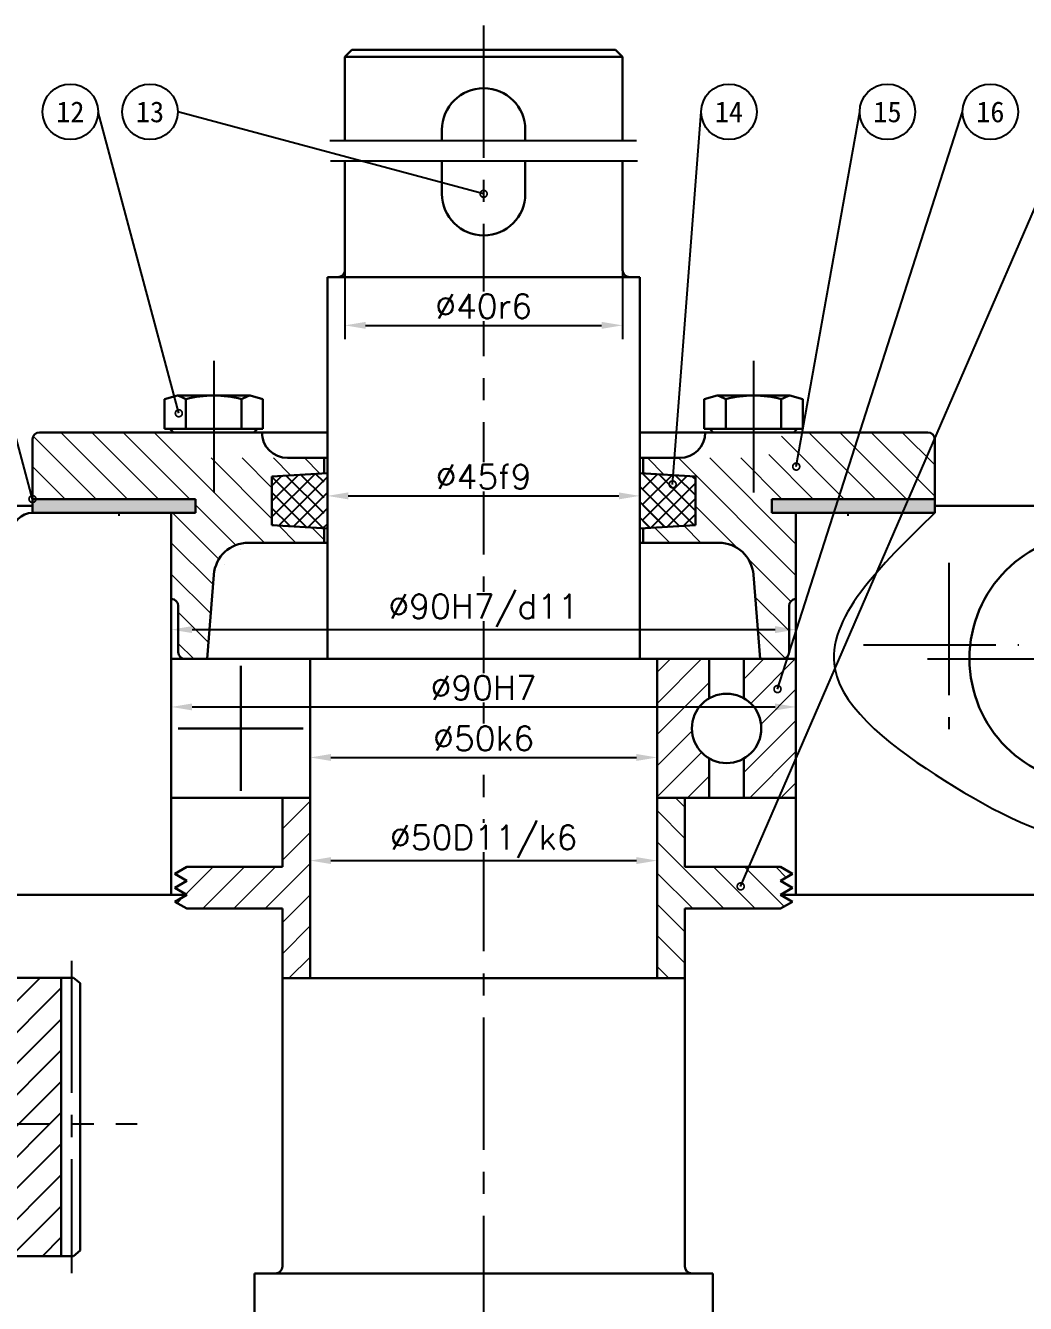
# Model space of a CAD drawing. Header units: millimetres. Extents: x -4 to 3231, y -4 to 1068.
# Drawn here: x 1116.1 to 1260.2, y 485.5 to 669.6 of the extents above; entities that cross this region are included whole.
import ezdxf
from ezdxf import colors
from ezdxf.entities.mleader import LeaderData, LeaderLine
from ezdxf.enums import TextEntityAlignment as Align
from ezdxf.math import Vec2, Vec3

# ---------------------------------------------------------------- set-up
doc = ezdxf.new("R2010")
doc.units = ezdxf.units.MM
doc.linetypes.add('CENTER2', pattern=[28.575, 19.05, -3.175, 3.175, -3.175])
for name, color, linetype, lineweight in [('shixian', 7, 'Continuous', 30), ('xishixian', 7, 'Continuous', 9), ('剖面线', 5, 'Continuous', 20), ('标注线', 3, 'Continuous', 20), ('粗实线', 7, 'Continuous', 30), ('粗实线层', 7, 'Continuous', 30)]:
    doc.layers.add(name, color=color, linetype=linetype, lineweight=lineweight)
for name, color, linetype in [('中心线', 1, 'CENTER2'), ('中心线层', 7, 'CENTER2'), ('细实线', 7, 'Continuous'), ('齿轮分度圆', 80, 'CENTER2')]:
    doc.layers.add(name, color=color, linetype=linetype)
doc.styles.get("Standard").update_dxf_attribs({"font": 'txt', "bigfont": 'gbcbig.shx'})
doc.styles.add('国标字母', font='simfang.ttf', dxfattribs={"width": 0.667, "height": 5})
doc.dimstyles.new('线性直径', dxfattribs={"dimtxt": 3.5, "dimasz": 3, "dimexe": 2, "dimexo": 0, "dimgap": 1, "dimtad": 1, "dimdec": 0, "dimdsep": 46, "dimtxsty": 'Standard', "dimcen": 2.5, "dimclrd": 256, "dimclre": 256, "dimclrt": 256, "dimadec": 0, "dimazin": 0, "dimtfac": 1, "dimtdec": 0, "dimtix": 1, "dimtmove": 0, "dimatfit": 3, "dimfxl": 1, "dimtfill": 1, "dimarcsym": 1})
pattern_1 = [(135, (-1764.066, -3005.4543), (-2.245064, -2.245064), [])]
pattern_2 = [(45, (-1764.066, -3005.4543), (-2.245064, 2.245064), [])]
pattern_3 = [(135, (-1764.0659, -2994.919), (-1.122532, -1.122532), [])]
pattern_4 = [(45, (-1764.0659, -2994.919), (-1.122532, 1.122532), [])]

# ---------------------------------------------------------------- blocks, each defined once
blk = doc.blocks.new('*D35')
at = {"layer": 'Defpoints', "color": 0, "transparency": 16777216}
for p in [(1204.64, 602.39), (1159.64, 601.82), (1204.64, 601.82)]:
    blk.add_point(p, dxfattribs=at)
at = {"layer": '标注线', "lineweight": -2, "transparency": 16777216}
for p, q in [((1159.64, 601.82), (1159.64, 603.82)), ((1204.64, 602.39), (1204.64, 599.82)), ((1162.64, 601.82), (1201.64, 601.82))]:
    blk.add_line(p, q, dxfattribs=at)
at = {"layer": '标注线', "transparency": 16777216}
for points in [[(1162.64, 602.32), (1162.64, 601.32), (1159.64, 601.82)], [(1201.64, 602.32), (1201.64, 601.32), (1204.64, 601.82)]]:
    blk.add_solid(points, dxfattribs=at)
at = {"layer": '标注线', "transparency": 16777216, "insert": (1182.14, 604.57), "char_height": 3.5, "attachment_point": 5, "bg_fill": 3, "box_fill_scale": 1.1, "bg_fill_color": 256, "bg_fill_true_color": 13158600, "bg_fill_transparency": 0}
blk.add_mtext('%%C45f9', dxfattribs=at)
blk = doc.blocks.new('*D36')
at = {"layer": 'Defpoints', "color": 0, "transparency": 16777216}
for p in [(1137.14, 582.56), (1227.14, 582.56), (1227.14, 582.56)]:
    blk.add_point(p, dxfattribs=at)
at = {"layer": '标注线', "lineweight": -2, "transparency": 16777216}
for p, q in [((1137.14, 582.56), (1137.14, 584.56)), ((1227.14, 582.56), (1227.14, 584.56)), ((1140.14, 582.56), (1224.14, 582.56))]:
    blk.add_line(p, q, dxfattribs=at)
at = {"layer": '标注线', "transparency": 16777216}
for points in [[(1140.14, 583.06), (1140.14, 582.06), (1137.14, 582.56)], [(1224.14, 583.06), (1224.14, 582.06), (1227.14, 582.56)]]:
    blk.add_solid(points, dxfattribs=at)
at = {"layer": '标注线', "transparency": 16777216, "insert": (1182.14, 585.31), "char_height": 3.5, "attachment_point": 5, "bg_fill": 3, "box_fill_scale": 1.1, "bg_fill_color": 256, "bg_fill_true_color": 13158600, "bg_fill_transparency": 0}
blk.add_mtext('%%C90H7/d11', dxfattribs=at)
blk = doc.blocks.new('*D37')
at = {"layer": 'Defpoints', "color": 0, "transparency": 16777216}
for p in [(1137.14, 571.42), (1227.14, 571.42), (1227.14, 571.42)]:
    blk.add_point(p, dxfattribs=at)
at = {"layer": '标注线', "lineweight": -2, "transparency": 16777216}
for p, q in [((1137.14, 571.42), (1137.14, 573.42)), ((1227.14, 571.42), (1227.14, 573.42)), ((1140.14, 571.42), (1224.14, 571.42))]:
    blk.add_line(p, q, dxfattribs=at)
at = {"layer": '标注线', "transparency": 16777216}
for points in [[(1140.14, 571.92), (1140.14, 570.92), (1137.14, 571.42)], [(1224.14, 571.92), (1224.14, 570.92), (1227.14, 571.42)]]:
    blk.add_solid(points, dxfattribs=at)
at = {"layer": '标注线', "transparency": 16777216, "insert": (1182.14, 574.17), "char_height": 3.5, "attachment_point": 5, "bg_fill": 3, "box_fill_scale": 1.1, "bg_fill_color": 256, "bg_fill_true_color": 13158600, "bg_fill_transparency": 0}
blk.add_mtext('%%C90H7', dxfattribs=at)
blk = doc.blocks.new('*D38')
at = {"layer": 'Defpoints', "color": 0, "transparency": 16777216}
for p in [(1157.14, 565.58), (1207.14, 565.58), (1207.14, 564.14)]:
    blk.add_point(p, dxfattribs=at)
at = {"layer": '标注线', "lineweight": -2, "transparency": 16777216}
for p, q in [((1157.14, 565.58), (1157.14, 562.14)), ((1207.14, 565.58), (1207.14, 562.14)), ((1160.14, 564.14), (1204.14, 564.14))]:
    blk.add_line(p, q, dxfattribs=at)
at = {"layer": '标注线', "transparency": 16777216}
for points in [[(1160.14, 564.64), (1160.14, 563.64), (1157.14, 564.14)], [(1204.14, 564.64), (1204.14, 563.64), (1207.14, 564.14)]]:
    blk.add_solid(points, dxfattribs=at)
at = {"layer": '标注线', "transparency": 16777216, "insert": (1182.14, 566.89), "char_height": 3.5, "attachment_point": 5, "bg_fill": 3, "box_fill_scale": 1.1, "bg_fill_color": 256, "bg_fill_true_color": 13158600, "bg_fill_transparency": 0}
blk.add_mtext('%%C50k6', dxfattribs=at)
blk = doc.blocks.new('*D39')
at = {"layer": 'Defpoints', "color": 0, "transparency": 16777216}
for p in [(1157.14, 549.37), (1207.14, 549.37), (1207.14, 549.29)]:
    blk.add_point(p, dxfattribs=at)
at = {"layer": '标注线', "lineweight": -2, "transparency": 16777216}
for p, q in [((1157.14, 549.37), (1157.14, 547.29)), ((1160.14, 549.29), (1204.14, 549.29)), ((1207.14, 549.37), (1207.14, 547.29))]:
    blk.add_line(p, q, dxfattribs=at)
at = {"layer": '标注线', "transparency": 16777216}
for points in [[(1160.14, 549.79), (1160.14, 548.79), (1157.14, 549.29)], [(1204.14, 549.79), (1204.14, 548.79), (1207.14, 549.29)]]:
    blk.add_solid(points, dxfattribs=at)
at = {"layer": '标注线', "transparency": 16777216, "insert": (1182.14, 552.04), "char_height": 3.5, "attachment_point": 5, "bg_fill": 3, "box_fill_scale": 1.1, "bg_fill_color": 256, "bg_fill_true_color": 13158600, "bg_fill_transparency": 0}
blk.add_mtext('%%C50D11/k6', dxfattribs=at)
blk = doc.blocks.new('*D41')
at = {"layer": 'Defpoints', "color": 0, "transparency": 16777216}
for p in [(1162.14, 634.33), (1202.14, 634.33), (1202.14, 626.38)]:
    blk.add_point(p, dxfattribs=at)
at = {"layer": '标注线', "lineweight": -2, "transparency": 16777216}
for p, q in [((1162.14, 634.33), (1162.14, 624.38)), ((1202.14, 634.33), (1202.14, 624.38)), ((1165.14, 626.38), (1199.14, 626.38))]:
    blk.add_line(p, q, dxfattribs=at)
at = {"layer": '标注线', "transparency": 16777216}
for points in [[(1165.14, 626.88), (1165.14, 625.88), (1162.14, 626.38)], [(1199.14, 626.88), (1199.14, 625.88), (1202.14, 626.38)]]:
    blk.add_solid(points, dxfattribs=at)
at = {"layer": '标注线', "transparency": 16777216, "insert": (1182.14, 629.13), "char_height": 3.5, "attachment_point": 5, "bg_fill": 3, "box_fill_scale": 1.1, "bg_fill_color": 256, "bg_fill_true_color": 13158600, "bg_fill_transparency": 0}
blk.add_mtext('%%C40r6', dxfattribs=at)
blk = doc.blocks.new('_TagCircle')
at = {"color": 0, "linetype": 'ByBlock', "lineweight": -2, "transparency": 16777216}
blk.add_circle((0, 0), 4, dxfattribs=at)
at = {"layer": '细实线', "color": 0, "transparency": 16777216, "style": '国标字母'}
blk.add_attdef('TAGNUMBER', text='', height=3, dxfattribs=at).set_placement((0, -1.5), align=Align.CENTER)
blk = doc.blocks.new('_DotSmall')
at = {"color": 0, "linetype": 'ByBlock', "const_width": 0.5}
blk.add_lwpolyline([(-0.0625, 0, 1), (0.0625, 0, 1)], format="xyb", close=True, dxfattribs=at)

msp = doc.modelspace()

# ---------------------------------------------------------------- hatches: boundary and pattern name
at = {"layer": 'xishixian', "transparency": 33554687}
h = msp.add_hatch(dxfattribs=at)
h.set_pattern_fill('ANSI31', color=0)
h.set_pattern_definition(pattern_2)
h.paths.add_polyline_path([(1214.64, 572.66), (1214.64, 578.33), (1207.14, 578.33), (1207.14, 558.33), (1214.64, 558.33), (1214.64, 564, -0.267949), (1212.14, 568.33, -0.267949)])
h.paths.add_polyline_path([(1227.14, 578.33), (1219.64, 578.33), (1219.64, 572.66, -0.267949), (1222.14, 568.33, -0.267949), (1219.64, 564), (1219.64, 558.33), (1227.14, 558.33)])
at = {"layer": '剖面线'}
h = msp.add_hatch(dxfattribs=at)
h.set_pattern_fill('ANSI31', color=0, angle=90)
h.set_pattern_definition(pattern_1)
edge = h.paths.add_edge_path()
edge.add_arc((973.14, 348.37), 1, 180, 270, ccw=False)
edge.add_line((972.14, 348.37), (972.14, 367.37))
edge.add_arc((971.14, 367.37), 1, 0, 90)
edge.add_line((971.14, 368.37), (969.63, 368.37))
edge.add_line((969.63, 368.37), (968.01, 348.76))
edge.add_arc((963.03, 349.17), 5, 270, 355.2947, ccw=False)
edge.add_line((963.03, 344.17), (962.29, 344.17))
edge.add_line((962.29, 344.17), (954.14, 344.17))
edge.add_line((954.14, 344.17), (954.14, 343.17))
edge.add_line((954.14, 343.17), (954.19, 342.6))
edge.add_line((954.19, 342.6), (962.19, 342.1))
edge.add_line((962.19, 342.1), (962.19, 335.1))
edge.add_line((962.19, 335.1), (954.19, 334.6))
edge.add_line((954.19, 334.6), (954.14, 333.05))
edge.add_line((954.14, 333.05), (968.73, 333.05))
edge.add_arc((968.73, 330.17), 2.89, 0, 90, ccw=False)
edge.add_line((971.62, 330.17), (972.3, 330.17))
edge.add_line((972.3, 330.17), (973.14, 330.17))
edge.add_line((973.14, 330.17), (973.62, 330.17))
edge.add_line((973.62, 330.17), (981.17, 330.17))
edge.add_line((981.17, 330.17), (987.14, 330.17))
edge.add_arc((987.14, 331.17), 1, 270, 360)
edge.add_line((988.14, 331.17), (988.14, 337.17))
edge.add_line((988.14, 337.17), (988.14, 337.37))
edge.add_line((988.14, 337.37), (972.14, 337.37))
edge.add_line((972.14, 337.37), (972.14, 338.37))
edge.add_line((972.14, 338.37), (972.14, 339.37))
edge.add_line((972.14, 339.37), (973.14, 339.37))
edge.add_line((973.14, 339.37), (973.14, 347.37))
edge = h.paths.add_edge_path()
edge.add_line((1042.14, 339.17), (1021.99, 339.17))
edge.add_arc((1021.99, 344.17), 5, 184.4855, 270, ccw=False)
edge.add_line((1017.01, 343.78), (1015.55, 362.33))
edge.add_line((1015.55, 362.33), (1013.14, 362.33))
edge.add_arc((1013.14, 361.33), 1, 90, 180)
edge.add_line((1012.14, 361.33), (1012.14, 348.37))
edge.add_arc((1011.14, 348.37), 1, -90, 0, ccw=False)
edge.add_line((1011.14, 347.37), (1011.14, 339.37))
edge.add_line((1011.14, 339.37), (1012.14, 339.37))
edge.add_line((1012.14, 339.37), (1012.14, 337.37))
edge.add_line((1012.14, 337.37), (996.14, 337.37))
edge.add_line((996.14, 337.37), (996.14, 331.17))
edge.add_arc((997.14, 331.17), 1, 180, 270)
edge.add_line((997.14, 330.17), (1011.14, 330.17))
edge.add_line((1011.14, 330.17), (1012.66, 330.17))
edge.add_arc((1015.55, 330.17), 2.89, 90, 180, ccw=False)
edge.add_line((1015.55, 333.05), (1042.14, 333.05))
edge.add_line((1042.14, 333.05), (1042.14, 339.17))
edge = h.paths.add_edge_path()
edge.add_line((1088.14, 337.17), (1088.14, 337.37))
edge.add_line((1088.14, 337.37), (1072.14, 337.37))
edge.add_line((1072.14, 337.37), (1072.14, 339.37))
edge.add_line((1072.14, 339.37), (1073.14, 339.37))
edge.add_line((1073.14, 339.37), (1073.14, 347.37))
edge.add_arc((1073.14, 348.37), 1, 180, 270, ccw=False)
edge.add_line((1072.14, 348.37), (1072.14, 361.33))
edge.add_arc((1071.14, 361.33), 1, 0, 90)
edge.add_line((1071.14, 362.33), (1069.65, 362.33))
edge.add_line((1069.65, 362.33), (1068.73, 362.33))
edge.add_line((1068.73, 362.33), (1067.27, 343.78))
edge.add_arc((1062.29, 344.17), 5, 270, 355.5145, ccw=False)
edge.add_line((1062.29, 339.17), (1042.14, 339.17))
edge.add_line((1042.14, 339.17), (1042.14, 333.05))
edge.add_line((1042.14, 333.05), (1068.73, 333.05))
edge.add_arc((1068.73, 330.17), 2.89, 0, 90, ccw=False)
edge.add_line((1071.62, 330.17), (1073.51, 330.17))
edge.add_line((1073.51, 330.17), (1076.74, 330.17))
edge.add_line((1076.74, 330.17), (1087.14, 330.17))
edge.add_arc((1087.14, 331.17), 1, 270, 360)
edge.add_line((1088.14, 331.17), (1088.14, 337.17))
edge = h.paths.add_edge_path()
edge.add_line((1182.14, 340.77), (1181.36, 340.77))
edge.add_line((1181.36, 340.77), (1148.05, 340.77))
edge.add_arc((1148.05, 345.77), 5, 183.5241, 270, ccw=False)
edge.add_line((1143.06, 345.46), (1142.14, 360.33))
edge.add_line((1142.14, 360.33), (1139.14, 360.33))
edge.add_arc((1139.14, 359.33), 1, 90, 180)
edge.add_line((1138.14, 359.33), (1138.14, 352.77))
edge.add_arc((1137.14, 352.77), 1, -90, 0, ccw=False)
edge.add_line((1137.14, 351.77), (1137.14, 339.37))
edge.add_line((1137.14, 339.37), (1139.64, 339.37))
edge.add_line((1139.64, 339.37), (1140.64, 339.37))
edge.add_line((1140.64, 339.37), (1140.64, 337.37))
edge.add_line((1140.64, 337.37), (1134.14, 337.37))
edge.add_line((1134.14, 337.37), (1129.64, 337.37))
edge.add_line((1129.64, 337.37), (1125.14, 337.37))
edge.add_line((1125.14, 337.37), (1117.14, 337.37))
edge.add_line((1117.14, 337.37), (1117.14, 330.17))
edge.add_line((1117.14, 330.17), (1117.14, 328.77))
edge.add_arc((1118.14, 328.77), 1, 180, 270)
edge.add_line((1118.14, 327.77), (1139.14, 327.77))
edge.add_arc((1142.83, 327.77), 3.69, 90, 180, ccw=False)
edge.add_line((1142.83, 331.46), (1182.14, 331.46))
edge.add_line((1182.14, 331.46), (1182.14, 340.77))
edge = h.paths.add_edge_path()
edge.add_line((1247.14, 337.37), (1234.64, 337.37))
edge.add_line((1234.64, 337.37), (1230.14, 337.37))
edge.add_line((1230.14, 337.37), (1223.64, 337.37))
edge.add_line((1223.64, 337.37), (1223.64, 339.37))
edge.add_line((1223.64, 339.37), (1227.14, 339.37))
edge.add_line((1227.14, 339.37), (1227.14, 351.77))
edge.add_arc((1227.14, 352.77), 1, 180, 270, ccw=False)
edge.add_line((1226.14, 352.77), (1226.14, 359.33))
edge.add_arc((1225.14, 359.33), 1, 0, 90)
edge.add_line((1225.14, 360.33), (1222.14, 360.33))
edge.add_line((1222.14, 360.33), (1221.22, 345.46))
edge.add_arc((1216.23, 345.77), 5, 270, 356.4759, ccw=False)
edge.add_line((1216.23, 340.77), (1182.14, 340.77))
edge.add_line((1182.14, 340.77), (1182.14, 331.46))
edge.add_line((1182.14, 331.46), (1221.45, 331.46))
edge.add_arc((1221.45, 327.77), 3.69, 0, 90, ccw=False)
edge.add_line((1225.14, 327.77), (1246.14, 327.77))
edge.add_arc((1246.14, 328.77), 1, 270, 360)
edge.add_line((1247.14, 328.77), (1247.14, 337.37))
edge = h.paths.add_edge_path()
edge.add_line((1223.64, 601.37), (1230.14, 601.37))
edge.add_line((1230.14, 601.37), (1234.64, 601.37))
edge.add_line((1234.64, 601.37), (1239.14, 601.37))
edge.add_line((1239.14, 601.37), (1247.14, 601.37))
edge.add_line((1247.14, 601.37), (1247.14, 608.57))
edge.add_line((1247.14, 608.57), (1247.14, 609.97))
edge.add_arc((1246.14, 609.97), 1, 0, 90)
edge.add_line((1246.14, 610.97), (1225.08, 610.97))
edge.add_arc((1221.39, 610.97), 3.69, 270, 360, ccw=False)
edge.add_line((1221.39, 607.28), (1204.64, 607.28))
edge.add_line((1204.64, 607.28), (1204.64, 605.07))
edge.add_line((1204.64, 605.07), (1212.54, 604.61))
edge.add_line((1212.54, 604.61), (1212.64, 597.6))
edge.add_line((1212.64, 597.6), (1204.64, 597.13))
edge.add_line((1204.64, 597.13), (1204.64, 595.07))
edge.add_line((1204.64, 595.07), (1216.03, 595.07))
edge.add_arc((1216.03, 590.07), 5, 4.6275, 90, ccw=False)
edge.add_line((1221.01, 590.47), (1221.99, 578.33))
edge.add_line((1221.99, 578.33), (1225.14, 578.33))
edge.add_arc((1225.14, 579.33), 1, 270, 360)
edge.add_line((1226.14, 579.33), (1226.14, 585.97))
edge.add_arc((1227.14, 585.97), 1, 90, 180, ccw=False)
edge.add_line((1227.14, 586.97), (1227.14, 599.37))
edge.add_line((1227.14, 599.37), (1224.64, 599.37))
edge.add_line((1224.64, 599.37), (1223.64, 599.37))
edge.add_line((1223.64, 599.37), (1223.64, 601.37))
edge = h.paths.add_edge_path()
edge.add_line((1159.14, 597.1), (1151.64, 597.6))
edge.add_line((1151.64, 597.6), (1151.64, 604.6))
edge.add_line((1151.64, 604.6), (1159.14, 605.1))
edge.add_line((1159.14, 605.1), (1159.14, 607.28))
edge.add_line((1159.14, 607.28), (1142.89, 607.28))
edge.add_arc((1142.89, 610.97), 3.69, 180, 270, ccw=False)
edge.add_line((1139.2, 610.97), (1118.14, 610.97))
edge.add_arc((1118.14, 609.97), 1, 90, 180)
edge.add_line((1117.14, 609.97), (1117.14, 608.57))
edge.add_line((1117.14, 608.57), (1117.14, 601.37))
edge.add_line((1117.14, 601.37), (1129.64, 601.37))
edge.add_line((1129.64, 601.37), (1134.14, 601.37))
edge.add_line((1134.14, 601.37), (1140.64, 601.37))
edge.add_line((1140.64, 601.37), (1140.64, 599.37))
edge.add_line((1140.64, 599.37), (1139.64, 599.37))
edge.add_line((1139.64, 599.37), (1137.14, 599.37))
edge.add_line((1137.14, 599.37), (1137.14, 586.97))
edge.add_arc((1137.14, 585.97), 1, 0, 90, ccw=False)
edge.add_line((1138.14, 585.97), (1138.14, 579.33))
edge.add_arc((1139.14, 579.33), 1, 180, 270)
edge.add_line((1139.14, 578.33), (1142.29, 578.33))
edge.add_line((1142.29, 578.33), (1143.27, 590.47))
edge.add_arc((1148.25, 590.07), 5, 90, 175.3725, ccw=False)
edge.add_line((1148.25, 595.07), (1159.14, 595.07))
edge.add_line((1159.14, 595.07), (1159.14, 597.1))
edge = h.paths.add_edge_path()
edge.add_line((1042.14, 605.68), (1042.14, 599.57))
edge.add_line((1042.14, 599.57), (1062.29, 599.57))
edge.add_arc((1062.29, 594.57), 5, 4.4855, 90, ccw=False)
edge.add_line((1067.27, 594.96), (1069.03, 572.55))
edge.add_line((1069.03, 572.55), (1071.14, 572.56))
edge.add_arc((1071.14, 573.56), 1, 270.2205, 360)
edge.add_line((1072.14, 573.56), (1072.14, 590.37))
edge.add_arc((1073.14, 590.37), 1, 90, 180, ccw=False)
edge.add_line((1073.14, 591.37), (1073.14, 599.37))
edge.add_line((1073.14, 599.37), (1072.14, 599.37))
edge.add_line((1072.14, 599.37), (1072.14, 601.37))
edge.add_line((1072.14, 601.37), (1088.14, 601.47))
edge.add_line((1088.14, 601.47), (1088.14, 601.57))
edge.add_line((1088.14, 601.57), (1088.14, 607.57))
edge.add_arc((1087.14, 607.57), 1, 0, 90)
edge.add_line((1087.14, 608.57), (1075.12, 608.57))
edge.add_arc((1072.23, 608.57), 2.89, -90, 0, ccw=False)
edge.add_line((1072.23, 605.68), (1042.14, 605.68))
edge = h.paths.add_edge_path()
edge.add_line((1042.14, 605.68), (1012.05, 605.68))
edge.add_arc((1012.05, 608.57), 2.89, 180, 270, ccw=False)
edge.add_line((1009.16, 608.57), (1003.11, 608.57))
edge.add_line((1003.11, 608.57), (997.14, 608.57))
edge.add_arc((997.14, 607.57), 1, 90, 180.0556)
edge.add_line((996.14, 607.57), (996.14, 601.37))
edge.add_line((996.14, 601.37), (1012.14, 601.37))
edge.add_line((1012.14, 601.37), (1012.14, 599.37))
edge.add_line((1012.14, 599.37), (1011.14, 599.37))
edge.add_line((1011.14, 599.37), (1011.14, 591.37))
edge.add_arc((1011.14, 590.37), 1, 0, 90, ccw=False)
edge.add_line((1012.14, 590.37), (1012.14, 573.34))
edge.add_arc((1013.14, 573.34), 1, 180, 270.2205)
edge.add_line((1013.14, 572.34), (1015.25, 572.34))
edge.add_line((1015.25, 572.34), (1017.01, 594.95))
edge.add_arc((1021.99, 594.57), 5, 90, 175.6048, ccw=False)
edge.add_line((1021.99, 599.57), (1022.53, 599.57))
edge.add_line((1022.53, 599.57), (1042.14, 599.57))
edge.add_line((1042.14, 599.57), (1042.14, 605.68))
edge = h.paths.add_edge_path()
edge.add_line((972.14, 601.37), (988.14, 601.37))
edge.add_line((988.14, 601.37), (988.14, 601.57))
edge.add_line((988.14, 601.57), (988.14, 607.57))
edge.add_arc((987.14, 607.57), 1, 0, 90)
edge.add_line((987.14, 608.57), (975.19, 608.57))
edge.add_arc((972.3, 608.57), 2.89, -90, 0, ccw=False)
edge.add_line((972.3, 605.68), (942.14, 605.68))
edge.add_line((942.14, 605.68), (942.14, 594.57))
edge.add_line((942.14, 594.57), (962.29, 594.57))
edge.add_line((962.29, 594.57), (963.03, 594.57))
edge.add_arc((963.03, 589.57), 5, 4.7053, 90, ccw=False)
edge.add_line((968.01, 589.98), (969.46, 572.37))
edge.add_line((969.46, 572.37), (971.14, 572.37))
edge.add_arc((971.14, 573.37), 1, 270, 360)
edge.add_line((972.14, 573.37), (972.14, 590.37))
edge.add_arc((973.14, 590.37), 1, 90, 180, ccw=False)
edge.add_line((973.14, 591.37), (973.14, 599.37))
edge.add_line((973.14, 599.37), (972.14, 599.37))
edge.add_line((972.14, 599.37), (972.14, 600.37))
edge.add_line((972.14, 600.37), (972.14, 601.37))
edge = h.paths.add_edge_path()
edge.add_line((942.14, 605.68), (911.99, 605.68))
edge.add_arc((911.99, 608.57), 2.89, 180, 270, ccw=False)
edge.add_line((909.1, 608.57), (903.11, 608.57))
edge.add_line((903.11, 608.57), (897.14, 608.57))
edge.add_arc((897.14, 607.57), 1, 90, 180)
edge.add_line((896.14, 607.57), (896.14, 601.57))
edge.add_line((896.14, 601.57), (896.14, 601.37))
edge.add_line((896.14, 601.37), (912.14, 601.37))
edge.add_line((912.14, 601.37), (912.14, 600.37))
edge.add_line((912.14, 600.37), (912.14, 599.37))
edge.add_line((912.14, 599.37), (911.14, 599.37))
edge.add_line((911.14, 599.37), (911.14, 591.37))
edge.add_arc((911.14, 590.37), 1, 0, 90, ccw=False)
edge.add_line((912.14, 590.37), (912.14, 572.37))
edge.add_line((912.14, 572.37), (914.83, 572.37))
edge.add_line((914.83, 572.37), (916.27, 589.98))
edge.add_arc((921.26, 589.57), 5, 90, 175.2947, ccw=False)
edge.add_line((921.26, 594.57), (922, 594.57))
edge.add_line((922, 594.57), (942.14, 594.57))
edge.add_line((942.14, 594.57), (942.14, 605.68))
h = msp.add_hatch(dxfattribs=at)
h.set_pattern_fill('ANSI31', color=0, scale=0.5)
h.paths.add_polyline_path([(1310.39, 377.59, 0.414214), (1306.54, 373.74), (1310.39, 373.74)])
h.paths.add_polyline_path([(1310.39, 377.59), (1310.39, 373.74), (1314.24, 373.74, 0.414214)])
h.paths.add_polyline_path([(1310.39, 373.74), (1306.54, 373.74, 0.414214), (1310.39, 369.89)])
h.paths.add_polyline_path([(1314.24, 373.74), (1310.39, 373.74), (1310.39, 369.89, 0.414214)])
h.paths.add_polyline_path([(864.99, 567.22, 0.414214), (861.14, 563.37), (864.99, 563.37)])
h.paths.add_polyline_path([(864.99, 567.22), (864.99, 563.37), (868.84, 563.37, 0.414214)])
h.paths.add_polyline_path([(864.99, 563.37), (861.14, 563.37, 0.414214), (864.99, 559.52)])
h.paths.add_polyline_path([(868.84, 563.37), (864.99, 563.37), (864.99, 559.52, 0.414214)])
h = msp.add_hatch(dxfattribs=at)
h.set_pattern_fill('ANSI31', color=0, angle=90)
h.set_pattern_definition(pattern_1)
h.paths.add_polyline_path([(972.64, 545.37), (970.91, 546.37), (972.64, 547.37), (970.91, 548.37), (960.14, 548.37), (960.14, 556.37), (957.14, 556.37), (957.14, 542.37), (958.14, 542.37), (970.91, 542.37), (972.64, 543.37), (970.91, 544.37)])
h.paths.add_polyline_path([(1060.14, 542.37), (1070.91, 542.37), (1072.64, 543.37), (1070.91, 544.37), (1072.64, 545.37), (1070.91, 546.37), (1072.64, 547.37), (1070.84, 548.41), (1060.14, 548.37), (1060.14, 556.33), (1057.14, 556.33), (1057.14, 532.41), (1060.14, 532.41)])
h.paths.add_polyline_path([(1226.64, 545.37), (1224.91, 546.37), (1226.64, 547.37), (1224.91, 548.37), (1211.14, 548.37), (1211.14, 558.33), (1207.14, 558.33), (1207.14, 532.33), (1209.64, 532.33), (1211.14, 532.33), (1211.14, 542.37), (1224.91, 542.37), (1226.64, 543.37), (1224.91, 544.37)])
h.paths.add_polyline_path([(1226.64, 393.37), (1224.91, 394.37), (1211.14, 394.37), (1211.14, 404.33), (1207.14, 404.33), (1207.14, 380.33), (1211.14, 380.33), (1211.14, 388.37), (1224.91, 388.37), (1226.64, 389.37), (1224.91, 390.37), (1226.64, 391.37), (1224.91, 392.37)])
h.paths.add_polyline_path([(1072.64, 391.37), (1070.91, 392.37), (1070.91, 392.37), (1072.64, 393.37), (1070.91, 394.37), (1060.14, 394.37), (1060.14, 401.83), (1057.14, 401.83), (1057.14, 378.33), (1060.14, 378.33), (1060.14, 388.37), (1070.91, 388.37), (1072.64, 389.37), (1070.91, 390.37)])
h.paths.add_polyline_path([(970.91, 392.37), (972.65, 393.37), (970.91, 394.37), (960.15, 394.37), (960.15, 396.37), (957.14, 396.37), (957.14, 384.37), (960.14, 384.37), (960.15, 388.37), (970.91, 388.37), (972.65, 389.37), (970.91, 390.37), (972.65, 391.37)])
h = msp.add_hatch(dxfattribs=at)
h.set_pattern_fill('ANSI31', color=0)
h.set_pattern_definition(pattern_2)
h.paths.add_polyline_path([(1157.14, 558.33), (1153.14, 558.33), (1153.14, 548.37), (1139.37, 548.37), (1137.64, 547.37), (1139.37, 546.37), (1137.64, 545.37), (1139.37, 544.37), (1137.64, 543.37), (1139.37, 542.37), (1153.14, 542.37), (1153.14, 532.33), (1157.14, 532.33)])
at = {"layer": '粗实线'}
h = msp.add_hatch(color=0, dxfattribs=at)
h.dxf.hatch_style = 1
h.paths.add_polyline_path([(912.14, 601.37), (896.14, 601.37), (896.14, 599.37), (911.14, 599.37), (912.14, 599.37), (912.14, 600.37)])
h.paths.add_polyline_path([(988.14, 601.37), (972.14, 601.37), (972.14, 600.37), (972.14, 599.37), (973.14, 599.37), (988.14, 599.37)])
h.paths.add_polyline_path([(1012.14, 601.37), (996.14, 601.37), (996.14, 599.37), (1011.14, 599.37), (1012.14, 599.37)])
h.paths.add_polyline_path([(1088.14, 601.37), (1072.14, 601.37), (1072.14, 599.37), (1073.14, 599.37), (1088.14, 599.37)])
h.paths.add_polyline_path([(1140.64, 601.37), (1134.14, 601.37), (1129.64, 601.37), (1125.14, 601.37), (1117.14, 601.37), (1117.14, 599.37), (1139.64, 599.37), (1140.64, 599.37)])
h.paths.add_polyline_path([(1247.14, 601.37), (1234.64, 601.37), (1230.14, 601.37), (1223.64, 601.37), (1223.64, 599.37), (1224.64, 599.37), (1247.14, 599.37)])
h.paths.add_polyline_path([(1247.14, 339.37), (1223.64, 339.37), (1223.64, 337.37), (1230.14, 337.37), (1234.64, 337.37), (1247.14, 337.37)])
h.paths.add_polyline_path([(1088.14, 339.37), (1080.64, 339.37), (1073.14, 339.37), (1072.14, 339.37), (1072.14, 337.37), (1088.14, 337.37)])
h.paths.add_polyline_path([(1012.14, 339.37), (1011.14, 339.37), (996.14, 339.37), (996.14, 337.37), (1012.14, 337.37)])
h.paths.add_polyline_path([(988.14, 339.37), (973.14, 339.37), (972.14, 339.37), (972.14, 338.37), (972.14, 337.37), (988.14, 337.37)])
h.paths.add_polyline_path([(912.14, 338.37), (912.14, 339.29), (896.64, 339.37), (896.14, 339.37), (896.14, 337.37), (912.14, 337.37)])
at = {"layer": '细实线'}
h = msp.add_hatch(dxfattribs=at)
h.set_pattern_fill('ANSI31', color=0, scale=0.5, angle=90)
h.set_pattern_definition(pattern_3)
h.paths.add_polyline_path([(1159.14, 605.07), (1151.64, 604.6), (1151.64, 597.6), (1159.14, 597.13)])
h = msp.add_hatch(dxfattribs=at)
h.set_pattern_fill('ANSI31', color=0, scale=0.5, angle=90)
h.set_pattern_definition(pattern_3)
h.paths.add_polyline_path([(1159.14, 605.07), (1151.64, 604.6), (1151.64, 597.6), (1159.14, 597.13)])
h = msp.add_hatch(dxfattribs=at)
h.set_pattern_fill('ANSI31', color=0, scale=0.5)
h.set_pattern_definition(pattern_4)
h.paths.add_polyline_path([(1159.64, 605.07), (1151.64, 604.6), (1151.64, 597.6), (1159.64, 597.13)])
h = msp.add_hatch(dxfattribs=at)
h.set_pattern_fill('ANSI31', color=0)
h.set_pattern_definition(pattern_2)
h.paths.add_polyline_path([(1076.45, 505.18, -0.335691), (1079.34, 507.37), (1083.09, 507.37), (1083.09, 511.37), (1059.17, 511.37), (1059.17, 493.11), (1060.14, 492.33), (1062.14, 492.33), (1072.09, 492.33)])
h.paths.add_polyline_path([(1121.27, 532.41), (1109.37, 532.41), (1104.73, 517.56, -0.335691), (1101.85, 515.37), (1098.09, 515.37), (1098.09, 511.37), (1121.27, 511.37), (1121.27, 512.37)])
h.paths.add_polyline_path([(1121.27, 511.37), (1098.09, 511.37), (1098.09, 507.37), (1101.84, 507.37, -0.336344), (1104.73, 505.18), (1109.09, 492.33), (1113.62, 492.33), (1116.12, 492.33), (1121.27, 492.33)])

# ---------------------------------------------------------------- linework, layer by layer
at = {"layer": 'shixian', "color": 0, "lineweight": 30}
for p in [(1124.02, 531.63), (1124.02, 493.11)]:
    msp.add_line(p, (1124.02, 512.37), dxfattribs=at)
at = {"layer": 'xishixian', "color": 0, "lineweight": 30}
for p, q in [((1153.89, 607.28), (1159.64, 607.28)), ((1210.39, 607.28), (1204.64, 607.28)), ((1117.14, 601.37), (1117.14, 599.37)), ((1247.14, 601.37), (1247.14, 599.37))]:
    msp.add_line(p, q, dxfattribs=at)
for centre, start, end in [((1153.89, 610.97), 180, 270), ((1210.39, 610.97), 270, 0)]:
    msp.add_arc(centre, 3.69, start, end, dxfattribs=at)
at = {"layer": '中心线', "color": 0, "lineweight": -3}
for p, q in [((1182.14, 669.57), (1182.14, 318.03)), ((900.56, 511.37), (1132.22, 511.37))]:
    msp.add_line(p, q, dxfattribs=at)
at = {"layer": '中心线', "color": 0}
for p, q in [((1143.25, 621.27), (1143.25, 602.3)), ((1221.03, 621.27), (1221.03, 602.3)), ((1249.14, 592.18), (1249.14, 568.23)), ((1236.88, 580.37), (1259.26, 580.37)), ((1246.07, 578.37), (1295.25, 578.37))]:
    msp.add_line(p, q, dxfattribs=at)
at = {"layer": '中心线层', "color": 0, "lineweight": 30}
for p, q in [((1129.64, 601.37), (1125.14, 601.37)), ((1129.64, 601.37), (1134.14, 601.37)), ((1234.64, 601.37), (1230.14, 601.37)), ((1234.64, 601.37), (1239.14, 601.37))]:
    msp.add_line(p, q, dxfattribs=at)
at = {"layer": '中心线层', "color": 0, "lineweight": -3}
for p, q in [((1129.64, 598.97), (1129.64, 599.37)), ((1234.64, 598.97), (1234.64, 599.37))]:
    msp.add_line(p, q, dxfattribs=at)
at = {"layer": '粗实线', "color": 0}
for p, q in [((1162.14, 665.05), (1163.14, 666.05)), ((1162.14, 665.05), (1162.14, 652.99)), ((1202.14, 665.05), (1162.14, 665.05)), ((1201.14, 666.05), (1163.14, 666.05)), ((1202.14, 665.05), (1201.14, 666.05)), ((1202.14, 652.99), (1202.14, 665.05)), ((1162.14, 645.89), (1162.14, 634.33)), ((1202.14, 634.33), (1202.14, 645.89)), ((1159.64, 633.33), (1159.64, 578.33)), ((1204.64, 633.33), (1204.64, 578.33)), ((1136.15, 615.77), (1138.02, 616.27)), ((1136.15, 615.77), (1136.15, 611.47)), ((1143.25, 616.27), (1138.02, 616.27)), ((1139.25, 615.77), (1139.25, 611.47)), ((1143.25, 616.27), (1148.48, 616.27)), ((1147.25, 615.77), (1147.25, 611.47)), ((1150.35, 615.77), (1148.48, 616.27)), ((1150.35, 615.77), (1150.35, 611.47)), ((1213.93, 615.77), (1215.8, 616.27)), ((1213.93, 615.77), (1213.93, 611.47)), ((1221.03, 616.27), (1215.8, 616.27)), ((1217.03, 615.77), (1217.03, 611.47)), ((1221.03, 616.27), (1226.26, 616.27)), ((1225.03, 615.77), (1225.03, 611.47)), ((1228.13, 615.77), (1226.26, 616.27)), ((1228.13, 615.77), (1228.13, 611.47)), ((1150.35, 611.47), (1136.15, 611.47)), ((1137.45, 610.97), (1136.95, 611.47)), ((1149.05, 610.97), (1149.55, 611.47)), ((1213.93, 611.47), (1228.13, 611.47)), ((1215.23, 610.97), (1214.73, 611.47)), ((1226.83, 610.97), (1227.33, 611.47)), ((1159.14, 607.28), (1159.14, 605.04)), ((1159.64, 605.07), (1151.64, 604.6)), ((1151.64, 604.6), (1151.64, 597.6)), ((1212.64, 604.6), (1212.64, 597.6)), ((1117.14, 600.37), (1088.14, 600.37)), ((1247.14, 600.37), (1274.34, 600.37)), ((1151.64, 597.6), (1159.64, 597.13)), ((1159.14, 597.16), (1159.14, 595.07)), ((1212.64, 597.6), (1204.64, 597.13)), ((1205.14, 597.16), (1205.14, 595.07)), ((1137.14, 578.33), (1227.14, 578.33)), ((1157.14, 532.33), (1157.14, 578.33)), ((1207.14, 578.33), (1207.14, 532.33)), ((1214.64, 572.66), (1214.64, 578.33)), ((1219.64, 572.66), (1219.64, 578.33)), ((1227.14, 544.37), (1227.14, 578.33)), ((1147.14, 559.33), (1147.14, 577.33)), ((1138.14, 568.33), (1156.14, 568.33)), ((1214.64, 564), (1214.64, 558.33)), ((1219.64, 564), (1219.64, 558.33)), ((1137.14, 558.33), (1157.14, 558.33)), ((1157.14, 558.33), (1153.14, 558.33)), ((1153.14, 558.33), (1153.14, 548.37)), ((1207.14, 558.33), (1227.14, 558.33)), ((1211.14, 558.33), (1211.14, 548.37)), ((1153.14, 548.37), (1139.37, 548.37)), ((1211.14, 548.37), (1224.91, 548.37)), ((1227.14, 544.37), (1224.91, 544.37)), ((1139.37, 542.37), (1153.14, 542.37)), ((1153.14, 542.37), (1153.14, 532.33)), ((1224.91, 542.37), (1211.14, 542.37)), ((1211.14, 542.37), (1211.14, 532.33)), ((1153.14, 532.33), (1209.64, 532.33)), ((1182.14, 532.33), (1157.14, 532.33)), ((1211.14, 532.33), (1209.64, 532.33)), ((1215.14, 489.83), (1149.14, 489.83)), ((1149.14, 489.83), (1149.14, 479.33)), ((1215.14, 489.83), (1215.14, 479.33))]:
    msp.add_line(p, q, dxfattribs=at)
at = {"layer": '粗实线', "color": 0, "lineweight": 30}
for p, q in [((1176.14, 654.55), (1176.14, 652.99)), ((1188.14, 654.55), (1188.14, 652.99)), ((1162.14, 645.89), (1162.14, 650.1)), ((1176.14, 645.33), (1176.14, 650.1)), ((1188.14, 645.33), (1188.14, 650.1)), ((1202.14, 645.89), (1202.14, 650.1)), ((1159.64, 633.33), (1203.14, 633.33)), ((1203.14, 633.33), (1204.64, 633.33)), ((1117.14, 608.57), (1117.14, 609.97)), ((1118.14, 610.97), (1159.64, 610.97)), ((1246.14, 610.97), (1204.64, 610.97)), ((1247.14, 608.57), (1247.14, 609.97)), ((1117.14, 601.37), (1117.14, 608.57)), ((1247.14, 601.37), (1247.14, 608.57)), ((1117.14, 601.37), (1117.14, 601.37)), ((1117.14, 601.37), (1117.14, 601.37)), ((1134.14, 601.37), (1140.64, 601.37)), ((1140.64, 601.37), (1140.64, 599.37)), ((1230.14, 601.37), (1223.64, 601.37)), ((1223.64, 601.37), (1223.64, 599.37)), ((1247.14, 601.37), (1247.14, 601.37)), ((1247.14, 601.37), (1247.14, 601.37)), ((1139.64, 599.37), (1117.14, 599.37)), ((1137.14, 599.37), (1137.14, 586.97)), ((1140.64, 599.37), (1139.64, 599.37)), ((1223.64, 599.37), (1224.64, 599.37)), ((1224.64, 599.37), (1247.14, 599.37)), ((1227.14, 599.37), (1227.14, 586.97)), ((1137.14, 586.97), (1137.14, 597.97)), ((1227.14, 586.97), (1227.14, 597.97)), ((1159.64, 595.07), (1148.25, 595.07)), ((1204.64, 595.07), (1216.03, 595.07)), ((1143.27, 590.47), (1142.29, 578.33)), ((1221.01, 590.47), (1221.99, 578.33)), ((1137.14, 544.37), (1137.14, 586.97)), ((1138.14, 585.97), (1138.14, 579.33)), ((1226.14, 585.97), (1226.14, 579.33)), ((1227.14, 578.33), (1227.14, 586.97))]:
    msp.add_line(p, q, dxfattribs=at)
at = {"layer": '粗实线', "color": 0}
for centre, radius in [((1270.14, 578.37), 18), ((1217.14, 568.33), 5)]:
    msp.add_circle(centre, radius, dxfattribs=at)
for centre, radius, start, end in [((1182.14, 654.55), 6, 0, 180), ((1182.14, 645.33), 6, 180, 0), ((1135.58, 608.48), 8.16, 63.2607, 72.6243), ((1143.25, 600.02), 16.25, 75.75, 104.25), ((1150.92, 608.48), 8.16, 107.3757, 116.7393), ((1213.36, 608.48), 8.16, 63.2607, 72.6243), ((1221.03, 600.02), 16.25, 75.75, 104.25), ((1228.7, 608.48), 8.16, 107.3757, 116.7393), ((1117.18, 596.37), 3, 90, 180), ((1139.14, 579.33), 1, 180, 270), ((1225.14, 579.33), 1, 270, 0), ((1152.14, 490.83), 1, 270, 0), ((1212.14, 490.83), 1, 180, 270)]:
    msp.add_arc(centre, radius, start, end, dxfattribs=at)
at = {"layer": '粗实线', "color": 0, "lineweight": 30}
for centre, radius, start, end in [((1161.14, 634.33), 1, 269.9987, 0), ((1203.14, 634.33), 1, 180, 270), ((1118.14, 609.97), 1, 90, 180), ((1246.14, 609.97), 1, 0, 90), ((1148.25, 590.07), 5, 90, 175.3725), ((1216.03, 590.07), 5, 4.6275, 90), ((1137.14, 585.97), 1, 0, 90), ((1227.14, 585.97), 1, 90, 180)]:
    msp.add_arc(centre, radius, start, end, dxfattribs=at)
at = {"layer": '粗实线层', "color": 0, "lineweight": 30}
for p, q in [((1117.14, 601.37), (1129.64, 601.37)), ((1247.14, 601.37), (1234.64, 601.37)), ((1088.62, 532.41), (1123.04, 532.41)), ((1088.06, 492.33), (1123.04, 492.33))]:
    msp.add_line(p, q, dxfattribs=at)
at = {"layer": '粗实线层', "color": 0}
for p, q in [((1139.37, 548.37), (1137.64, 547.37)), ((1137.64, 547.37), (1139.37, 546.37)), ((1224.91, 548.37), (1226.64, 547.37)), ((1226.64, 547.37), (1224.91, 546.37)), ((1139.37, 546.37), (1137.64, 545.37)), ((1137.64, 545.37), (1139.37, 544.37)), ((1224.91, 546.37), (1226.64, 545.37)), ((1226.64, 545.37), (1224.91, 544.37)), ((1139.37, 544.37), (1137.64, 543.37)), ((1137.64, 543.37), (1139.37, 542.37)), ((1224.91, 544.37), (1226.64, 543.37)), ((1226.64, 543.37), (1224.91, 542.37))]:
    msp.add_line(p, q, dxfattribs=at)
at = {"layer": '细实线', "color": 0}
for p, q in [((1159.98, 652.99), (1188.14, 652.99)), ((1188.14, 652.99), (1204.17, 652.99)), ((1160.06, 650.1), (1204.33, 650.1))]:
    msp.add_line(p, q, dxfattribs=at)
at = {"layer": '细实线', "color": 0, "lineweight": 30}
for p, q in [((1071.17, 544.37), (1139.37, 544.37)), ((1225.17, 544.37), (1224.91, 544.37)), ((1227.14, 544.37), (1289.14, 544.37)), ((1121.27, 532.41), (1121.27, 512.37)), ((1124.02, 531.63), (1123.04, 532.41)), ((1153.14, 532.33), (1153.14, 490.83)), ((1211.14, 532.33), (1211.14, 490.83)), ((1121.27, 492.33), (1121.27, 512.37)), ((1124.02, 493.11), (1123.04, 492.33))]:
    msp.add_line(p, q, dxfattribs=at)
at = {"layer": '细实线', "color": 0}
msp.add_spline([(1247.14, 599.37), (1232.72, 576.95), (1248.53, 560.83), (1270.92, 551.21), (1305.14, 556.87), (1315.6, 595.91)], degree=3, dxfattribs=at)
at = {"layer": '齿轮分度圆', "color": 0, "lineweight": -3}
msp.add_line((1122.77, 534.87), (1122.77, 489.87), dxfattribs=at)

# ---------------------------------------------------------------- leaders
at = {"layer": '细实线'}
ml = msp.add_multileader_block('Standard', dxfattribs=at)
ml.set_content('_TagCircle', color=256)
ml.set_attribute('TAGNUMBER', '11', width=0)
ml.set_leader_properties()
ml.set_arrow_properties(name='DOTSMALL')
ml.build(insert=Vec2(0, 0))
ml.multileader.update_dxf_attribs({"text_right_attachment_type": 6, "dogleg_length": 0, "arrow_head_size": 2})
ctx = ml.context
ctx.base_point, ctx.arrow_head_size, ctx.plane_origin = Vec3(1094.2, 657.14), 2, Vec3(1117.14, 601.37)
ctx.right_attachment = 6
notes = []
notes.append((ctx, [(0, (1, 1, 0), (1102.2, 657.14), (-1, 0), 0, [(0, [(1117.14, 601.37)], 0, [])])]))
ctx.block.insert = Vec3(1098.2, 657.14)
ml = msp.add_multileader_block('Standard', dxfattribs=at)
ml.set_content('_TagCircle', color=256)
ml.set_attribute('TAGNUMBER', '12', width=0)
ml.set_leader_properties()
ml.set_arrow_properties(name='DOTSMALL')
ml.build(insert=Vec2(0, 0))
ml.multileader.update_dxf_attribs({"text_right_attachment_type": 6, "dogleg_length": 0, "arrow_head_size": 2})
ctx = ml.context
ctx.base_point, ctx.arrow_head_size, ctx.plane_origin = Vec3(1118.59, 657.14), 2, Vec3(1138.22, 613.72)
ctx.right_attachment = 6
notes.append((ctx, [(0, (1, 1, 0), (1126.59, 657.14), (-1, 0), 0, [(0, [(1138.22, 613.72)], 0, [])])]))
ctx.block.insert = Vec3(1122.59, 657.14)
ml = msp.add_multileader_block('Standard', dxfattribs=at)
ml.set_content('_TagCircle', color=256)
ml.set_attribute('TAGNUMBER', '13', width=0)
ml.set_leader_properties()
ml.set_arrow_properties(name='DOTSMALL')
ml.build(insert=Vec2(0, 0))
ml.multileader.update_dxf_attribs({"text_right_attachment_type": 6, "dogleg_length": 0, "arrow_head_size": 2})
ctx = ml.context
ctx.base_point, ctx.arrow_head_size, ctx.plane_origin = Vec3(1130.07, 657.14), 2, Vec3(1182.14, 645.33)
ctx.right_attachment = 6
notes.append((ctx, [(0, (1, 1, 0), (1138.07, 657.14), (-1, 0), 0, [(0, [(1182.14, 645.33)], 0, [])])]))
ctx.block.insert = Vec3(1134.07, 657.14)
ml = msp.add_multileader_block('Standard', dxfattribs=at)
ml.set_content('_TagCircle', color=256)
ml.set_attribute('TAGNUMBER', '14', width=0)
ml.set_leader_properties()
ml.set_arrow_properties(name='DOTSMALL')
ml.build(insert=Vec2(0, 0))
ml.multileader.update_dxf_attribs({"text_right_attachment_type": 6, "dogleg_length": 0, "arrow_head_size": 2})
ctx = ml.context
ctx.base_point, ctx.arrow_head_size, ctx.plane_origin = Vec3(1213.48, 657.14), 2, Vec3(1209.37, 603.48)
ctx.right_attachment = 6
notes.append((ctx, [(0, (1, 1, 0), (1213.48, 657.14), (1, 0), 0, [(0, [(1209.37, 603.48)], 0, [])])]))
ctx.block.insert = Vec3(1217.48, 657.14)
ml = msp.add_multileader_block('Standard', dxfattribs=at)
ml.set_content('_TagCircle', color=256)
ml.set_attribute('TAGNUMBER', '15', width=0)
ml.set_leader_properties()
ml.set_arrow_properties(name='DOTSMALL')
ml.build(insert=Vec2(0, 0))
ml.multileader.update_dxf_attribs({"text_right_attachment_type": 6, "dogleg_length": 0, "arrow_head_size": 2})
ctx = ml.context
ctx.base_point, ctx.arrow_head_size, ctx.plane_origin = Vec3(1236.32, 657.14), 2, Vec3(1227.18, 606.04)
ctx.right_attachment = 6
notes.append((ctx, [(0, (1, 1, 0), (1236.32, 657.14), (1, 0), 0, [(0, [(1227.18, 606.04)], 0, [])])]))
ctx.block.insert = Vec3(1240.32, 657.14)
for ctx, leaders in notes:
    for number, flags, end, landing, length, lines in leaders:
        leader = LeaderData()
        leader.index, (leader.has_last_leader_line, leader.has_dogleg_vector, leader.attachment_direction) = number, flags
        leader.last_leader_point, leader.dogleg_vector, leader.dogleg_length = Vec3(end), Vec3(landing), length
        for number, points, colour, breaks in lines:
            line = LeaderLine()
            line.index, line.vertices, line.color, line.breaks = number, Vec3.list(points), colors.encode_raw_color(colour), breaks
            leader.lines.append(line)
        ctx.leaders.append(leader)

# ---------------------------------------------------------------- next in the draw order: dimensions: what is measured, and where the dimension line sits
at = {"layer": '标注线'}
for base, p1, p2, text, picture, middle in [((1202.14, 626.38), (1162.14, 634.33), (1202.14, 634.33), '<>r6', '*D41', (1182.14, 629.13)), ((1204.64, 601.82), (1159.64, 601.82), (1204.64, 602.39), '<>f9', '*D35', (1182.14, 604.57)), ((1227.14, 582.56), (1137.14, 582.56), (1227.14, 582.56), '<>H7/d11', '*D36', (1182.14, 585.31)), ((1207.14, 564.14), (1157.14, 565.58), (1207.14, 565.58), '<>k6', '*D38', (1182.14, 566.89)), ((1207.14, 549.29), (1157.14, 549.37), (1207.14, 549.37), '<>D11/k6', '*D39', (1182.14, 552.04))]:
    dim = msp.add_linear_dim(base=base, p1=p1, p2=p2, text=text, dimstyle='线性直径', override={"dimpost": '%%C<>'}, dxfattribs=at)
    dim.commit()
    dim.dimension.update_dxf_attribs({"geometry": picture, "text_midpoint": middle})
dim = msp.add_linear_dim(base=(1227.14, 571.42), p1=(1137.14, 571.42), p2=(1227.14, 571.42), text='<>H7', dimstyle='线性直径', override={"dimpost": '%%C<>'}, dxfattribs=at)
dim.commit()
dim.dimension.update_dxf_attribs({"geometry": '*D37', "text_midpoint": (1182.14, 571.42), "dimtype": 160})

# ---------------------------------------------------------------- next in the draw order: hatches: boundary and pattern name
at = {"layer": '细实线'}
h = msp.add_hatch(dxfattribs=at)
h.set_pattern_fill('ANSI31', color=0, scale=0.5, angle=90)
h.set_pattern_definition(pattern_3)
h.paths.add_polyline_path([(1204.64, 605.07), (1212.64, 604.6), (1212.64, 597.6), (1204.64, 597.13)])
h = msp.add_hatch(dxfattribs=at)
h.set_pattern_fill('ANSI31', color=0, scale=0.5, angle=90)
h.set_pattern_definition(pattern_3)
h.paths.add_polyline_path([(1205.14, 605.07), (1212.64, 604.6), (1212.64, 597.6), (1205.14, 597.13)])
h = msp.add_hatch(dxfattribs=at)
h.set_pattern_fill('ANSI31', color=0, scale=0.5)
h.set_pattern_definition(pattern_4)
h.paths.add_polyline_path([(1205.14, 605.07), (1212.64, 604.6), (1212.64, 597.6), (1205.14, 597.13)])

# ---------------------------------------------------------------- next in the draw order: linework, layer by layer
at = {"layer": '粗实线', "color": 0}
for p, q in [((1205.14, 607.28), (1205.14, 605.04)), ((1204.64, 605.07), (1212.64, 604.6))]:
    msp.add_line(p, q, dxfattribs=at)

# ---------------------------------------------------------------- next in the draw order: leaders
at = {"layer": '细实线'}
ml = msp.add_multileader_block('Standard', dxfattribs=at)
ml.set_content('_TagCircle', color=256)
ml.set_attribute('TAGNUMBER', '17', width=0)
ml.set_leader_properties()
ml.set_arrow_properties(name='DOTSMALL')
ml.build(insert=Vec2(0, 0))
ml.multileader.update_dxf_attribs({"text_right_attachment_type": 6, "dogleg_length": 0, "arrow_head_size": 2})
ctx = ml.context
ctx.base_point, ctx.arrow_head_size, ctx.plane_origin = Vec3(1267.54, 657.14), 2, Vec3(1219.17, 545.57)
ctx.right_attachment = 6
notes = []
notes.append((ctx, [(0, (1, 1, 0), (1267.54, 657.14), (1, 0), 0, [(0, [(1219.17, 545.57)], 0, [])])]))
ctx.block.insert = Vec3(1271.54, 657.14)
ml = msp.add_multileader_block('Standard', dxfattribs=at)
ml.set_content('_TagCircle', color=256)
ml.set_attribute('TAGNUMBER', '16', width=0)
ml.set_leader_properties()
ml.set_arrow_properties(name='DOTSMALL')
ml.build(insert=Vec2(0, 0))
ml.multileader.update_dxf_attribs({"text_right_attachment_type": 6, "dogleg_length": 0, "arrow_head_size": 2})
ctx = ml.context
ctx.base_point, ctx.arrow_head_size, ctx.plane_origin = Vec3(1251.14, 657.14), 2, Vec3(1224.48, 573.99)
ctx.right_attachment = 6
notes.append((ctx, [(0, (1, 1, 0), (1251.14, 657.14), (1, 0), 0, [(0, [(1224.48, 573.99)], 0, [])])]))
ctx.block.insert = Vec3(1255.14, 657.14)
for ctx, leaders in notes:
    for number, flags, end, landing, length, lines in leaders:
        leader = LeaderData()
        leader.index, (leader.has_last_leader_line, leader.has_dogleg_vector, leader.attachment_direction) = number, flags
        leader.last_leader_point, leader.dogleg_vector, leader.dogleg_length = Vec3(end), Vec3(landing), length
        for number, points, colour, breaks in lines:
            line = LeaderLine()
            line.index, line.vertices, line.color, line.breaks = number, Vec3.list(points), colors.encode_raw_color(colour), breaks
            leader.lines.append(line)
        ctx.leaders.append(leader)

doc.saveas('drawing.dxf')
